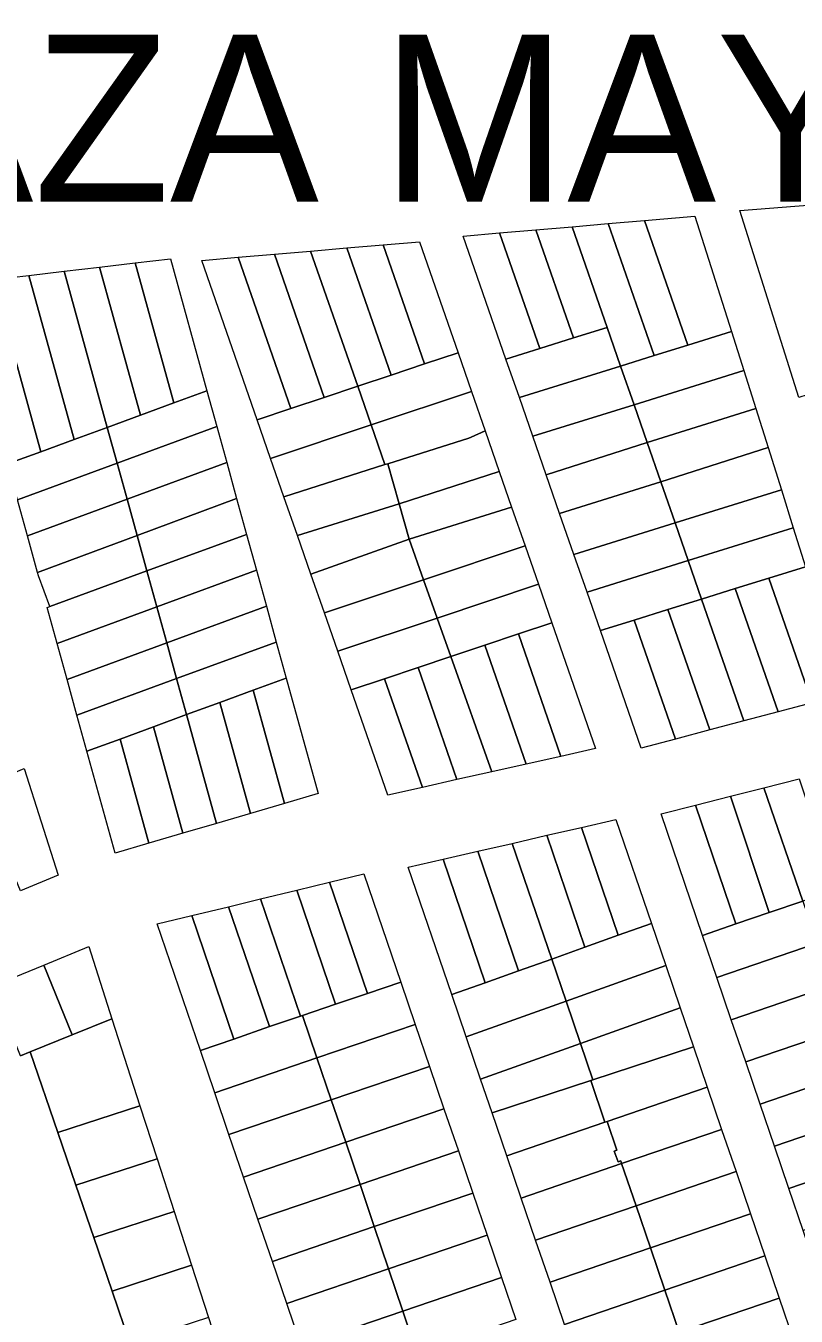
# Model space of a CAD drawing. Header units: metres. Extents: x 3873 to 16340, y -5213 to 3289.
# Drawn here: x 4469 to 4676.5, y 2689.9 to 3037.4 of the extents above; entities that cross this region are included whole.
import ezdxf

# ---------------------------------------------------------------- set-up
doc = ezdxf.new("R2010")
doc.units = ezdxf.units.M
for name, color, linetype, lineweight, plot in [('CONTEXTO-MANZANAS', 8, 'Continuous', 0, False), ('CONTEXTO-PARCELAS', 9, 'Continuous', 0, False), ('TEXTO', 7, 'Continuous', 0, False)]:
    doc.layers.add(name, color=color, linetype=linetype, lineweight=lineweight, plot=plot)

msp = doc.modelspace()

# ---------------------------------------------------------------- linework, layer by layer
at = {"layer": 'CONTEXTO-MANZANAS'}
for points in [[(4677.16, 2937.25), (4661.28, 2987.63), (4680.66, 2989.16)], [(4680.78, 2855.07), (4671.57, 2852.63), (4662.35, 2850.19), (4653.16, 2847.75), (4643.94, 2845.29), (4634.72, 2842.85), (4623.72, 2874.5), (4620.13, 2884.88), (4616.6, 2895), (4612.75, 2906.07), (4609.13, 2916.47), (4605.53, 2926.85), (4601.91, 2937.25), (4598.28, 2947.66), (4586.78, 2980.75), (4596.57, 2981.6), (4606.32, 2982.44), (4616.1, 2983.28), (4625.85, 2984.13), (4635.63, 2984.97), (4649.19, 2986.13)], [(4649.19, 2986.13), (4659.07, 2955.07), (4662.35, 2944.57), (4665.57, 2934.35), (4668.88, 2923.85), (4672.47, 2912.41), (4675.66, 2902.19), (4678.94, 2891.72)], [(4574.97, 2979.25), (4585.38, 2949.35), (4589, 2938.94), (4592.69, 2928.32), (4596.5, 2917.35), (4599.82, 2907.79), (4603.44, 2897.38), (4607.03, 2887), (4610.66, 2876.6), (4622.44, 2842.72), (4613.1, 2840.63), (4603.75, 2838.54), (4594.44, 2836.47), (4585.1, 2834.38), (4575.78, 2832.29), (4566.44, 2830.19), (4556.6, 2858.54), (4552.97, 2868.94), (4549.38, 2879.32), (4545.75, 2889.72), (4542.13, 2900.1), (4538.5, 2910.54), (4534.91, 2920.88), (4531.32, 2931.29), (4516.38, 2974.22), (4526.16, 2975.07), (4535.91, 2975.88), (4545.69, 2976.72), (4555.44, 2977.57), (4565.22, 2978.41), (4574.97, 2979.25)], [(4460.22, 2969.07), (4469.75, 2970.19), (4479.32, 2971.32), (4488.85, 2972.41), (4498.41, 2973.53), (4507.94, 2974.66)], [(4507.94, 2974.66), (4517.75, 2939.1), (4520.41, 2929.44), (4523.1, 2919.75), (4525.75, 2910.1), (4528.44, 2900.41), (4531.1, 2890.75), (4533.78, 2881.07), (4536.44, 2871.41), (4539.13, 2861.72), (4547.72, 2830.66), (4538.6, 2827.97), (4529.47, 2825.29), (4520.35, 2822.6), (4511.25, 2819.94), (4502.13, 2817.29), (4493, 2814.6), (4485.44, 2842.04), (4482.75, 2851.72), (4480.1, 2861.38), (4477.41, 2871.07), (4474.75, 2880.72), (4475.47, 2881), (4472.38, 2889.29), (4472.13, 2890.19), (4469.41, 2900.07), (4466.72, 2909.75)], [(4468.53, 2837.38), (4477.69, 2808.63), (4467.53, 2804.41)], [(4689.97, 2678.85), (4686.1, 2690.22), (4682.22, 2701.57), (4678.35, 2712.94), (4674.47, 2724.29), (4670.6, 2735.66), (4666.72, 2747), (4662.85, 2758.35), (4658.97, 2769.72), (4655.1, 2781.07), (4651.22, 2792.44), (4640.07, 2825.16), (4649.32, 2827.5), (4658.78, 2829.91), (4667.78, 2832.19), (4677.22, 2834.6)], [(4609.28, 2819.38), (4618.6, 2821.5), (4627.91, 2823.63), (4637.47, 2795.66), (4641.35, 2784.32), (4645.22, 2772.94), (4648.82, 2762.38), (4652.5, 2751.57), (4656.38, 2740.19), (4660.25, 2728.85), (4664.13, 2717.47), (4668, 2706.13), (4671.88, 2694.75), (4675.75, 2683.41)], [(4614.03, 2687.63), (4610.16, 2699), (4606.28, 2710.35), (4602.41, 2721.69), (4598.53, 2733.07), (4594.57, 2744.63), (4591.44, 2753.75), (4587.57, 2765.1), (4583.69, 2776.47), (4571.94, 2810.79), (4581.38, 2812.94), (4590.69, 2815.1), (4599.97, 2817.22), (4609.28, 2819.38)], [(4541.94, 2804.63), (4550.72, 2806.75), (4560, 2809), (4569.97, 2779.82), (4573.85, 2768.44), (4577.72, 2757.1), (4581.6, 2745.75), (4585.47, 2734.38), (4589.35, 2723.04), (4593.22, 2711.66), (4597.1, 2700.32), (4600.97, 2688.94)], [(4543.13, 2681.91), (4539.25, 2693.25), (4535.38, 2704.63), (4531.5, 2715.97), (4527.63, 2727.32), (4523.69, 2738.85), (4519.88, 2750.04), (4516, 2761.41), (4504.38, 2795.5), (4513.66, 2797.75), (4523.6, 2800.16), (4532.19, 2802.25), (4541.94, 2804.63)], [(4459.9, 2778.71), (4473.87, 2784.38), (4485.97, 2789.44), (4492.14, 2770), (4499.72, 2746.56), (4504.35, 2732.26), (4508.92, 2718.11), (4513.61, 2703.63), (4518.17, 2689.52), (4522.75, 2675.36), (4527.3, 2661.3), (4532.02, 2646.69), (4536.53, 2632.74), (4541.15, 2618.46), (4545.79, 2604.11), (4550.38, 2589.93), (4554.49, 2577.21)]]:
    msp.add_lwpolyline(points, dxfattribs=at)
at = {"layer": 'CONTEXTO-PARCELAS'}
for points in [[(4677.16, 2937.25), (4661.28, 2987.63), (4680.66, 2989.16), (4692.16, 2952.69), (4701.03, 2955.6), (4704.07, 2945.91), (4677.16, 2937.25)], [(4677.16, 2937.25), (4661.28, 2987.63), (4680.66, 2989.16), (4692.16, 2952.69), (4701.03, 2955.6), (4704.07, 2945.91), (4677.16, 2937.25)], [(4677.16, 2937.25), (4661.28, 2987.63), (4680.66, 2989.16), (4692.16, 2952.69), (4701.03, 2955.6), (4704.07, 2945.91), (4677.16, 2937.25)], [(4649.19, 2986.13), (4659.07, 2955.07), (4647.28, 2951.38), (4635.63, 2984.97), (4649.19, 2986.13)], [(4649.19, 2986.13), (4659.07, 2955.07), (4647.28, 2951.38), (4635.63, 2984.97), (4649.19, 2986.13)], [(4649.19, 2986.13), (4659.07, 2955.07), (4647.28, 2951.38), (4635.63, 2984.97), (4649.19, 2986.13)], [(4607.38, 2950.47), (4596.57, 2981.6), (4606.32, 2982.44), (4616.47, 2953.32), (4607.38, 2950.47)], [(4607.38, 2950.47), (4596.57, 2981.6), (4606.32, 2982.44), (4616.47, 2953.32), (4607.38, 2950.47)], [(4607.38, 2950.47), (4596.57, 2981.6), (4606.32, 2982.44), (4616.47, 2953.32), (4607.38, 2950.47)], [(4616.47, 2953.32), (4606.32, 2982.44), (4616.1, 2983.28), (4625.53, 2956.13), (4616.47, 2953.32)], [(4616.47, 2953.32), (4606.32, 2982.44), (4616.1, 2983.28), (4625.53, 2956.13), (4616.47, 2953.32)], [(4616.47, 2953.32), (4606.32, 2982.44), (4616.1, 2983.28), (4625.53, 2956.13), (4616.47, 2953.32)], [(4629.16, 2945.75), (4625.53, 2956.13), (4616.1, 2983.28), (4625.85, 2984.13), (4638.22, 2948.57), (4629.16, 2945.75)], [(4629.16, 2945.75), (4625.53, 2956.13), (4616.1, 2983.28), (4625.85, 2984.13), (4638.22, 2948.57), (4629.16, 2945.75)], [(4629.16, 2945.75), (4625.53, 2956.13), (4616.1, 2983.28), (4625.85, 2984.13), (4638.22, 2948.57), (4629.16, 2945.75)], [(4638.22, 2948.57), (4625.85, 2984.13), (4635.63, 2984.97), (4647.28, 2951.38), (4638.22, 2948.57)], [(4638.22, 2948.57), (4625.85, 2984.13), (4635.63, 2984.97), (4647.28, 2951.38), (4638.22, 2948.57)], [(4638.22, 2948.57), (4625.85, 2984.13), (4635.63, 2984.97), (4647.28, 2951.38), (4638.22, 2948.57)], [(4567.35, 2943.32), (4555.44, 2977.57), (4565.22, 2978.41), (4576.38, 2946.35), (4567.35, 2943.32)], [(4567.35, 2943.32), (4555.44, 2977.57), (4565.22, 2978.41), (4576.38, 2946.35), (4567.35, 2943.32)], [(4567.35, 2943.32), (4555.44, 2977.57), (4565.22, 2978.41), (4576.38, 2946.35), (4567.35, 2943.32)], [(4576.38, 2946.35), (4565.22, 2978.41), (4574.97, 2979.25), (4585.38, 2949.35), (4576.38, 2946.35)], [(4576.38, 2946.35), (4565.22, 2978.41), (4574.97, 2979.25), (4585.38, 2949.35), (4576.38, 2946.35)], [(4576.38, 2946.35), (4565.22, 2978.41), (4574.97, 2979.25), (4585.38, 2949.35), (4576.38, 2946.35)], [(4598.28, 2947.66), (4586.78, 2980.75), (4596.57, 2981.6), (4607.38, 2950.47), (4598.28, 2947.66)], [(4598.28, 2947.66), (4586.78, 2980.75), (4596.57, 2981.6), (4607.38, 2950.47), (4598.28, 2947.66)], [(4598.28, 2947.66), (4586.78, 2980.75), (4596.57, 2981.6), (4607.38, 2950.47), (4598.28, 2947.66)], [(4516.38, 2974.22), (4526.16, 2975.07), (4540.32, 2934.29), (4531.32, 2931.29), (4516.38, 2974.22)], [(4516.38, 2974.22), (4526.16, 2975.07), (4540.32, 2934.29), (4531.32, 2931.29), (4516.38, 2974.22)], [(4516.38, 2974.22), (4526.16, 2975.07), (4540.32, 2934.29), (4531.32, 2931.29), (4516.38, 2974.22)], [(4526.16, 2975.07), (4535.91, 2975.88), (4549.32, 2937.29), (4540.32, 2934.29), (4526.16, 2975.07)], [(4526.16, 2975.07), (4535.91, 2975.88), (4549.32, 2937.29), (4540.32, 2934.29), (4526.16, 2975.07)], [(4526.16, 2975.07), (4535.91, 2975.88), (4549.32, 2937.29), (4540.32, 2934.29), (4526.16, 2975.07)], [(4549.32, 2937.29), (4535.91, 2975.88), (4545.69, 2976.72), (4558.35, 2940.32), (4549.32, 2937.29)], [(4549.32, 2937.29), (4535.91, 2975.88), (4545.69, 2976.72), (4558.35, 2940.32), (4549.32, 2937.29)], [(4549.32, 2937.29), (4535.91, 2975.88), (4545.69, 2976.72), (4558.35, 2940.32), (4549.32, 2937.29)], [(4558.35, 2940.32), (4545.69, 2976.72), (4555.44, 2977.57), (4567.35, 2943.32), (4558.35, 2940.32)], [(4558.35, 2940.32), (4545.69, 2976.72), (4555.44, 2977.57), (4567.35, 2943.32), (4558.35, 2940.32)], [(4558.35, 2940.32), (4545.69, 2976.72), (4555.44, 2977.57), (4567.35, 2943.32), (4558.35, 2940.32)], [(4479.32, 2971.32), (4488.85, 2972.41), (4499.88, 2932.54), (4490.91, 2929.25), (4479.32, 2971.32)], [(4479.32, 2971.32), (4488.85, 2972.41), (4499.88, 2932.54), (4490.91, 2929.25), (4479.32, 2971.32)], [(4479.32, 2971.32), (4488.85, 2972.41), (4499.88, 2932.54), (4490.91, 2929.25), (4479.32, 2971.32)], [(4488.85, 2972.41), (4498.41, 2973.53), (4508.82, 2935.82), (4499.88, 2932.54), (4488.85, 2972.41)], [(4488.85, 2972.41), (4498.41, 2973.53), (4508.82, 2935.82), (4499.88, 2932.54), (4488.85, 2972.41)], [(4488.85, 2972.41), (4498.41, 2973.53), (4508.82, 2935.82), (4499.88, 2932.54), (4488.85, 2972.41)], [(4508.82, 2935.82), (4498.41, 2973.53), (4507.94, 2974.66), (4517.75, 2939.1), (4508.82, 2935.82)], [(4508.82, 2935.82), (4498.41, 2973.53), (4507.94, 2974.66), (4517.75, 2939.1), (4508.82, 2935.82)], [(4508.82, 2935.82), (4498.41, 2973.53), (4507.94, 2974.66), (4517.75, 2939.1), (4508.82, 2935.82)], [(4464.07, 2919.41), (4450.66, 2967.94), (4460.22, 2969.07), (4473, 2922.69), (4464.07, 2919.41)], [(4464.07, 2919.41), (4450.66, 2967.94), (4460.22, 2969.07), (4473, 2922.69), (4464.07, 2919.41)], [(4464.07, 2919.41), (4450.66, 2967.94), (4460.22, 2969.07), (4473, 2922.69), (4464.07, 2919.41)], [(4473, 2922.69), (4460.22, 2969.07), (4469.75, 2970.19), (4481.97, 2925.97), (4473, 2922.69)], [(4473, 2922.69), (4460.22, 2969.07), (4469.75, 2970.19), (4481.97, 2925.97), (4473, 2922.69)], [(4473, 2922.69), (4460.22, 2969.07), (4469.75, 2970.19), (4481.97, 2925.97), (4473, 2922.69)], [(4481.97, 2925.97), (4469.75, 2970.19), (4479.32, 2971.32), (4490.91, 2929.25), (4481.97, 2925.97)], [(4481.97, 2925.97), (4469.75, 2970.19), (4479.32, 2971.32), (4490.91, 2929.25), (4481.97, 2925.97)], [(4481.97, 2925.97), (4469.75, 2970.19), (4479.32, 2971.32), (4490.91, 2929.25), (4481.97, 2925.97)], [(4601.91, 2937.25), (4598.28, 2947.66), (4607.38, 2950.47), (4616.47, 2953.32), (4625.53, 2956.13), (4629.16, 2945.75), (4601.91, 2937.25)], [(4601.91, 2937.25), (4598.28, 2947.66), (4607.38, 2950.47), (4616.47, 2953.32), (4625.53, 2956.13), (4629.16, 2945.75), (4601.91, 2937.25)], [(4601.91, 2937.25), (4598.28, 2947.66), (4607.38, 2950.47), (4616.47, 2953.32), (4625.53, 2956.13), (4629.16, 2945.75), (4601.91, 2937.25)], [(4632.78, 2935.35), (4629.16, 2945.75), (4638.22, 2948.57), (4647.28, 2951.38), (4659.07, 2955.07), (4662.35, 2944.57), (4632.78, 2935.35)], [(4632.78, 2935.35), (4629.16, 2945.75), (4638.22, 2948.57), (4647.28, 2951.38), (4659.07, 2955.07), (4662.35, 2944.57), (4632.78, 2935.35)], [(4632.78, 2935.35), (4629.16, 2945.75), (4638.22, 2948.57), (4647.28, 2951.38), (4659.07, 2955.07), (4662.35, 2944.57), (4632.78, 2935.35)], [(4558.35, 2940.32), (4567.35, 2943.32), (4576.38, 2946.35), (4585.38, 2949.35), (4589, 2938.94), (4561.97, 2929.91), (4558.35, 2940.32)], [(4558.35, 2940.32), (4567.35, 2943.32), (4576.38, 2946.35), (4585.38, 2949.35), (4589, 2938.94), (4561.97, 2929.91), (4558.35, 2940.32)], [(4558.35, 2940.32), (4567.35, 2943.32), (4576.38, 2946.35), (4585.38, 2949.35), (4589, 2938.94), (4561.97, 2929.91), (4558.35, 2940.32)], [(4605.53, 2926.85), (4601.91, 2937.25), (4629.16, 2945.75), (4632.78, 2935.35), (4605.53, 2926.85)], [(4605.53, 2926.85), (4601.91, 2937.25), (4629.16, 2945.75), (4632.78, 2935.35), (4605.53, 2926.85)], [(4605.53, 2926.85), (4601.91, 2937.25), (4629.16, 2945.75), (4632.78, 2935.35), (4605.53, 2926.85)], [(4636.32, 2925.16), (4632.78, 2935.35), (4662.35, 2944.57), (4665.57, 2934.35), (4636.32, 2925.16)], [(4636.32, 2925.16), (4632.78, 2935.35), (4662.35, 2944.57), (4665.57, 2934.35), (4636.32, 2925.16)], [(4636.32, 2925.16), (4632.78, 2935.35), (4662.35, 2944.57), (4665.57, 2934.35), (4636.32, 2925.16)], [(4540.32, 2934.29), (4549.32, 2937.29), (4558.35, 2940.32), (4561.97, 2929.91), (4534.91, 2920.88), (4531.32, 2931.29), (4540.32, 2934.29)], [(4540.32, 2934.29), (4549.32, 2937.29), (4558.35, 2940.32), (4561.97, 2929.91), (4534.91, 2920.88), (4531.32, 2931.29), (4540.32, 2934.29)], [(4540.32, 2934.29), (4549.32, 2937.29), (4558.35, 2940.32), (4561.97, 2929.91), (4534.91, 2920.88), (4531.32, 2931.29), (4540.32, 2934.29)], [(4493.57, 2919.6), (4490.91, 2929.25), (4499.88, 2932.54), (4508.82, 2935.82), (4517.75, 2939.1), (4520.41, 2929.44), (4493.57, 2919.6)], [(4493.57, 2919.6), (4490.91, 2929.25), (4499.88, 2932.54), (4508.82, 2935.82), (4517.75, 2939.1), (4520.41, 2929.44), (4493.57, 2919.6)], [(4493.57, 2919.6), (4490.91, 2929.25), (4499.88, 2932.54), (4508.82, 2935.82), (4517.75, 2939.1), (4520.41, 2929.44), (4493.57, 2919.6)], [(4589, 2938.94), (4592.69, 2928.32), (4588.88, 2926.63), (4588.28, 2926.38), (4566.47, 2919.47), (4565.69, 2919.22), (4561.97, 2929.91), (4589, 2938.94)], [(4589, 2938.94), (4592.69, 2928.32), (4588.88, 2926.63), (4588.28, 2926.38), (4566.47, 2919.47), (4565.69, 2919.22), (4561.97, 2929.91), (4589, 2938.94)], [(4589, 2938.94), (4592.69, 2928.32), (4588.88, 2926.63), (4588.28, 2926.38), (4566.47, 2919.47), (4565.69, 2919.22), (4561.97, 2929.91), (4589, 2938.94)], [(4609.13, 2916.47), (4605.53, 2926.85), (4632.78, 2935.35), (4636.32, 2925.16), (4609.13, 2916.47)], [(4609.13, 2916.47), (4605.53, 2926.85), (4632.78, 2935.35), (4636.32, 2925.16), (4609.13, 2916.47)], [(4609.13, 2916.47), (4605.53, 2926.85), (4632.78, 2935.35), (4636.32, 2925.16), (4609.13, 2916.47)], [(4636.32, 2925.16), (4665.57, 2934.35), (4668.88, 2923.85), (4640, 2914.54), (4636.32, 2925.16)], [(4636.32, 2925.16), (4665.57, 2934.35), (4668.88, 2923.85), (4640, 2914.54), (4636.32, 2925.16)], [(4636.32, 2925.16), (4665.57, 2934.35), (4668.88, 2923.85), (4640, 2914.54), (4636.32, 2925.16)], [(4538.5, 2910.54), (4534.91, 2920.88), (4561.97, 2929.91), (4565.69, 2919.22), (4538.5, 2910.54)], [(4538.5, 2910.54), (4534.91, 2920.88), (4561.97, 2929.91), (4565.69, 2919.22), (4538.5, 2910.54)], [(4538.5, 2910.54), (4534.91, 2920.88), (4561.97, 2929.91), (4565.69, 2919.22), (4538.5, 2910.54)], [(4466.72, 2909.75), (4464.07, 2919.41), (4473, 2922.69), (4481.97, 2925.97), (4490.91, 2929.25), (4493.57, 2919.6), (4466.72, 2909.75)], [(4466.72, 2909.75), (4464.07, 2919.41), (4473, 2922.69), (4481.97, 2925.97), (4490.91, 2929.25), (4493.57, 2919.6), (4466.72, 2909.75)], [(4466.72, 2909.75), (4464.07, 2919.41), (4473, 2922.69), (4481.97, 2925.97), (4490.91, 2929.25), (4493.57, 2919.6), (4466.72, 2909.75)], [(4496.25, 2909.91), (4493.57, 2919.6), (4520.41, 2929.44), (4523.1, 2919.75), (4496.25, 2909.91)], [(4496.25, 2909.91), (4493.57, 2919.6), (4520.41, 2929.44), (4523.1, 2919.75), (4496.25, 2909.91)], [(4496.25, 2909.91), (4493.57, 2919.6), (4520.41, 2929.44), (4523.1, 2919.75), (4496.25, 2909.91)], [(4569.5, 2908.66), (4566.47, 2919.47), (4588.28, 2926.38), (4588.88, 2926.63), (4592.69, 2928.32), (4596.5, 2917.35), (4569.5, 2908.66)], [(4569.5, 2908.66), (4566.47, 2919.47), (4588.28, 2926.38), (4588.88, 2926.63), (4592.69, 2928.32), (4596.5, 2917.35), (4569.5, 2908.66)], [(4569.5, 2908.66), (4566.47, 2919.47), (4588.28, 2926.38), (4588.88, 2926.63), (4592.69, 2928.32), (4596.5, 2917.35), (4569.5, 2908.66)], [(4609.13, 2916.47), (4636.32, 2925.16), (4640, 2914.54), (4612.75, 2906.07), (4609.13, 2916.47)], [(4609.13, 2916.47), (4636.32, 2925.16), (4640, 2914.54), (4612.75, 2906.07), (4609.13, 2916.47)], [(4609.13, 2916.47), (4636.32, 2925.16), (4640, 2914.54), (4612.75, 2906.07), (4609.13, 2916.47)], [(4643.85, 2903.5), (4640, 2914.54), (4668.88, 2923.85), (4672.47, 2912.41), (4643.85, 2903.5)], [(4643.85, 2903.5), (4640, 2914.54), (4668.88, 2923.85), (4672.47, 2912.41), (4643.85, 2903.5)], [(4643.85, 2903.5), (4640, 2914.54), (4668.88, 2923.85), (4672.47, 2912.41), (4643.85, 2903.5)], [(4469.41, 2900.07), (4466.72, 2909.75), (4493.57, 2919.6), (4496.25, 2909.91), (4469.41, 2900.07)], [(4469.41, 2900.07), (4466.72, 2909.75), (4493.57, 2919.6), (4496.25, 2909.91), (4469.41, 2900.07)], [(4469.41, 2900.07), (4466.72, 2909.75), (4493.57, 2919.6), (4496.25, 2909.91), (4469.41, 2900.07)], [(4498.94, 2900.13), (4496.25, 2909.91), (4523.1, 2919.75), (4525.75, 2910.1), (4498.94, 2900.13)], [(4498.94, 2900.13), (4496.25, 2909.91), (4523.1, 2919.75), (4525.75, 2910.1), (4498.94, 2900.13)], [(4498.94, 2900.13), (4496.25, 2909.91), (4523.1, 2919.75), (4525.75, 2910.1), (4498.94, 2900.13)], [(4542.13, 2900.1), (4538.5, 2910.54), (4565.69, 2919.22), (4566.47, 2919.47), (4569.5, 2908.66), (4542.13, 2900.1)], [(4542.13, 2900.1), (4538.5, 2910.54), (4565.69, 2919.22), (4566.47, 2919.47), (4569.5, 2908.66), (4542.13, 2900.1)], [(4542.13, 2900.1), (4538.5, 2910.54), (4565.69, 2919.22), (4566.47, 2919.47), (4569.5, 2908.66), (4542.13, 2900.1)], [(4569.5, 2908.66), (4596.5, 2917.35), (4599.82, 2907.79), (4572.19, 2899.16), (4569.5, 2908.66)], [(4569.5, 2908.66), (4596.5, 2917.35), (4599.82, 2907.79), (4572.19, 2899.16), (4569.5, 2908.66)], [(4569.5, 2908.66), (4596.5, 2917.35), (4599.82, 2907.79), (4572.19, 2899.16), (4569.5, 2908.66)], [(4616.6, 2895), (4612.75, 2906.07), (4640, 2914.54), (4643.85, 2903.5), (4616.6, 2895)], [(4616.6, 2895), (4612.75, 2906.07), (4640, 2914.54), (4643.85, 2903.5), (4616.6, 2895)], [(4616.6, 2895), (4612.75, 2906.07), (4640, 2914.54), (4643.85, 2903.5), (4616.6, 2895)], [(4647.38, 2893.38), (4643.85, 2903.5), (4672.47, 2912.41), (4675.66, 2902.19), (4647.38, 2893.38)], [(4647.38, 2893.38), (4643.85, 2903.5), (4672.47, 2912.41), (4675.66, 2902.19), (4647.38, 2893.38)], [(4647.38, 2893.38), (4643.85, 2903.5), (4672.47, 2912.41), (4675.66, 2902.19), (4647.38, 2893.38)], [(4469.41, 2900.07), (4496.25, 2909.91), (4498.94, 2900.13), (4472.13, 2890.19), (4469.41, 2900.07)], [(4469.41, 2900.07), (4496.25, 2909.91), (4498.94, 2900.13), (4472.13, 2890.19), (4469.41, 2900.07)], [(4469.41, 2900.07), (4496.25, 2909.91), (4498.94, 2900.13), (4472.13, 2890.19), (4469.41, 2900.07)], [(4498.94, 2900.13), (4525.75, 2910.1), (4528.44, 2900.41), (4501.57, 2890.57), (4498.94, 2900.13)], [(4498.94, 2900.13), (4525.75, 2910.1), (4528.44, 2900.41), (4501.57, 2890.57), (4498.94, 2900.13)], [(4498.94, 2900.13), (4525.75, 2910.1), (4528.44, 2900.41), (4501.57, 2890.57), (4498.94, 2900.13)], [(4545.75, 2889.72), (4542.13, 2900.1), (4569.5, 2908.66), (4572.19, 2899.16), (4545.75, 2889.72)], [(4545.75, 2889.72), (4542.13, 2900.1), (4569.5, 2908.66), (4572.19, 2899.16), (4545.75, 2889.72)], [(4545.75, 2889.72), (4542.13, 2900.1), (4569.5, 2908.66), (4572.19, 2899.16), (4545.75, 2889.72)], [(4576.07, 2888.22), (4572.19, 2899.16), (4599.82, 2907.79), (4603.44, 2897.38), (4576.07, 2888.22)], [(4576.07, 2888.22), (4572.19, 2899.16), (4599.82, 2907.79), (4603.44, 2897.38), (4576.07, 2888.22)], [(4576.07, 2888.22), (4572.19, 2899.16), (4599.82, 2907.79), (4603.44, 2897.38), (4576.07, 2888.22)], [(4616.6, 2895), (4643.85, 2903.5), (4647.38, 2893.38), (4620.13, 2884.88), (4616.6, 2895)], [(4616.6, 2895), (4643.85, 2903.5), (4647.38, 2893.38), (4620.13, 2884.88), (4616.6, 2895)], [(4616.6, 2895), (4643.85, 2903.5), (4647.38, 2893.38), (4620.13, 2884.88), (4616.6, 2895)], [(4647.38, 2893.38), (4675.66, 2902.19), (4678.94, 2891.72), (4669.1, 2888.66), (4660.03, 2885.82), (4650.97, 2883), (4647.38, 2893.38)], [(4647.38, 2893.38), (4675.66, 2902.19), (4678.94, 2891.72), (4669.1, 2888.66), (4660.03, 2885.82), (4650.97, 2883), (4647.38, 2893.38)], [(4647.38, 2893.38), (4675.66, 2902.19), (4678.94, 2891.72), (4669.1, 2888.66), (4660.03, 2885.82), (4650.97, 2883), (4647.38, 2893.38)], [(4475.47, 2881), (4472.38, 2889.29), (4472.13, 2890.19), (4498.94, 2900.13), (4501.57, 2890.57), (4475.47, 2881)], [(4475.47, 2881), (4472.38, 2889.29), (4472.13, 2890.19), (4498.94, 2900.13), (4501.57, 2890.57), (4475.47, 2881)], [(4475.47, 2881), (4472.38, 2889.29), (4472.13, 2890.19), (4498.94, 2900.13), (4501.57, 2890.57), (4475.47, 2881)], [(4504.25, 2880.91), (4501.57, 2890.57), (4528.44, 2900.41), (4531.1, 2890.75), (4504.25, 2880.91)], [(4504.25, 2880.91), (4501.57, 2890.57), (4528.44, 2900.41), (4531.1, 2890.75), (4504.25, 2880.91)], [(4504.25, 2880.91), (4501.57, 2890.57), (4528.44, 2900.41), (4531.1, 2890.75), (4504.25, 2880.91)], [(4549.38, 2879.32), (4545.75, 2889.72), (4572.19, 2899.16), (4576.07, 2888.22), (4549.38, 2879.32)], [(4549.38, 2879.32), (4545.75, 2889.72), (4572.19, 2899.16), (4576.07, 2888.22), (4549.38, 2879.32)], [(4549.38, 2879.32), (4545.75, 2889.72), (4572.19, 2899.16), (4576.07, 2888.22), (4549.38, 2879.32)], [(4576.07, 2888.22), (4603.44, 2897.38), (4607.03, 2887), (4579.72, 2877.88), (4576.07, 2888.22)], [(4576.07, 2888.22), (4603.44, 2897.38), (4607.03, 2887), (4579.72, 2877.88), (4576.07, 2888.22)], [(4576.07, 2888.22), (4603.44, 2897.38), (4607.03, 2887), (4579.72, 2877.88), (4576.07, 2888.22)], [(4647.38, 2893.38), (4650.97, 2883), (4641.88, 2880.16), (4632.82, 2877.35), (4623.72, 2874.5), (4620.13, 2884.88), (4647.38, 2893.38)], [(4647.38, 2893.38), (4650.97, 2883), (4641.88, 2880.16), (4632.82, 2877.35), (4623.72, 2874.5), (4620.13, 2884.88), (4647.38, 2893.38)], [(4647.38, 2893.38), (4650.97, 2883), (4641.88, 2880.16), (4632.82, 2877.35), (4623.72, 2874.5), (4620.13, 2884.88), (4647.38, 2893.38)], [(4669.1, 2888.66), (4678.94, 2891.72), (4689.72, 2857.44), (4680.78, 2855.07), (4669.1, 2888.66)], [(4669.1, 2888.66), (4678.94, 2891.72), (4689.72, 2857.44), (4680.78, 2855.07), (4669.1, 2888.66)], [(4669.1, 2888.66), (4678.94, 2891.72), (4689.72, 2857.44), (4680.78, 2855.07), (4669.1, 2888.66)], [(4477.41, 2871.07), (4474.75, 2880.72), (4475.47, 2881), (4501.57, 2890.57), (4504.25, 2880.91), (4477.41, 2871.07)], [(4477.41, 2871.07), (4474.75, 2880.72), (4475.47, 2881), (4501.57, 2890.57), (4504.25, 2880.91), (4477.41, 2871.07)], [(4477.41, 2871.07), (4474.75, 2880.72), (4475.47, 2881), (4501.57, 2890.57), (4504.25, 2880.91), (4477.41, 2871.07)], [(4506.94, 2871.22), (4504.25, 2880.91), (4531.1, 2890.75), (4533.78, 2881.07), (4506.94, 2871.22)], [(4506.94, 2871.22), (4504.25, 2880.91), (4531.1, 2890.75), (4533.78, 2881.07), (4506.94, 2871.22)], [(4506.94, 2871.22), (4504.25, 2880.91), (4531.1, 2890.75), (4533.78, 2881.07), (4506.94, 2871.22)], [(4549.38, 2879.32), (4576.07, 2888.22), (4579.72, 2877.88), (4552.97, 2868.94), (4549.38, 2879.32)], [(4549.38, 2879.32), (4576.07, 2888.22), (4579.72, 2877.88), (4552.97, 2868.94), (4549.38, 2879.32)], [(4549.38, 2879.32), (4576.07, 2888.22), (4579.72, 2877.88), (4552.97, 2868.94), (4549.38, 2879.32)], [(4671.57, 2852.63), (4660.03, 2885.82), (4669.1, 2888.66), (4680.78, 2855.07), (4671.57, 2852.63)], [(4671.57, 2852.63), (4660.03, 2885.82), (4669.1, 2888.66), (4680.78, 2855.07), (4671.57, 2852.63)], [(4671.57, 2852.63), (4660.03, 2885.82), (4669.1, 2888.66), (4680.78, 2855.07), (4671.57, 2852.63)], [(4583.41, 2867.5), (4579.72, 2877.88), (4607.03, 2887), (4610.66, 2876.6), (4601.66, 2873.6), (4592.63, 2870.57), (4583.41, 2867.5)], [(4583.41, 2867.5), (4579.72, 2877.88), (4607.03, 2887), (4610.66, 2876.6), (4601.66, 2873.6), (4592.63, 2870.57), (4583.41, 2867.5)], [(4583.41, 2867.5), (4579.72, 2877.88), (4607.03, 2887), (4610.66, 2876.6), (4601.66, 2873.6), (4592.63, 2870.57), (4583.41, 2867.5)], [(4662.35, 2850.19), (4650.97, 2883), (4660.03, 2885.82), (4671.57, 2852.63), (4662.35, 2850.19)], [(4662.35, 2850.19), (4650.97, 2883), (4660.03, 2885.82), (4671.57, 2852.63), (4662.35, 2850.19)], [(4662.35, 2850.19), (4650.97, 2883), (4660.03, 2885.82), (4671.57, 2852.63), (4662.35, 2850.19)], [(4509.6, 2861.57), (4506.94, 2871.22), (4533.78, 2881.07), (4536.44, 2871.41), (4509.6, 2861.57)], [(4509.6, 2861.57), (4506.94, 2871.22), (4533.78, 2881.07), (4536.44, 2871.41), (4509.6, 2861.57)], [(4509.6, 2861.57), (4506.94, 2871.22), (4533.78, 2881.07), (4536.44, 2871.41), (4509.6, 2861.57)], [(4653.16, 2847.75), (4641.88, 2880.16), (4650.97, 2883), (4662.35, 2850.19), (4653.16, 2847.75)], [(4653.16, 2847.75), (4641.88, 2880.16), (4650.97, 2883), (4662.35, 2850.19), (4653.16, 2847.75)], [(4653.16, 2847.75), (4641.88, 2880.16), (4650.97, 2883), (4662.35, 2850.19), (4653.16, 2847.75)], [(4477.41, 2871.07), (4504.25, 2880.91), (4506.94, 2871.22), (4480.1, 2861.38), (4477.41, 2871.07)], [(4477.41, 2871.07), (4504.25, 2880.91), (4506.94, 2871.22), (4480.1, 2861.38), (4477.41, 2871.07)], [(4477.41, 2871.07), (4504.25, 2880.91), (4506.94, 2871.22), (4480.1, 2861.38), (4477.41, 2871.07)], [(4556.6, 2858.54), (4552.97, 2868.94), (4579.72, 2877.88), (4583.41, 2867.5), (4574.63, 2864.57), (4565.6, 2861.54), (4556.6, 2858.54)], [(4556.6, 2858.54), (4552.97, 2868.94), (4579.72, 2877.88), (4583.41, 2867.5), (4574.63, 2864.57), (4565.6, 2861.54), (4556.6, 2858.54)], [(4556.6, 2858.54), (4552.97, 2868.94), (4579.72, 2877.88), (4583.41, 2867.5), (4574.63, 2864.57), (4565.6, 2861.54), (4556.6, 2858.54)], [(4643.94, 2845.29), (4632.82, 2877.35), (4641.88, 2880.16), (4653.16, 2847.75), (4643.94, 2845.29)], [(4643.94, 2845.29), (4632.82, 2877.35), (4641.88, 2880.16), (4653.16, 2847.75), (4643.94, 2845.29)], [(4643.94, 2845.29), (4632.82, 2877.35), (4641.88, 2880.16), (4653.16, 2847.75), (4643.94, 2845.29)], [(4613.1, 2840.63), (4601.66, 2873.6), (4610.66, 2876.6), (4622.44, 2842.72), (4613.1, 2840.63)], [(4613.1, 2840.63), (4601.66, 2873.6), (4610.66, 2876.6), (4622.44, 2842.72), (4613.1, 2840.63)], [(4613.1, 2840.63), (4601.66, 2873.6), (4610.66, 2876.6), (4622.44, 2842.72), (4613.1, 2840.63)], [(4634.72, 2842.85), (4623.72, 2874.5), (4632.82, 2877.35), (4643.94, 2845.29), (4634.72, 2842.85)], [(4634.72, 2842.85), (4623.72, 2874.5), (4632.82, 2877.35), (4643.94, 2845.29), (4634.72, 2842.85)], [(4634.72, 2842.85), (4623.72, 2874.5), (4632.82, 2877.35), (4643.94, 2845.29), (4634.72, 2842.85)], [(4506.94, 2871.22), (4509.6, 2861.57), (4482.75, 2851.72), (4480.1, 2861.38), (4506.94, 2871.22)], [(4506.94, 2871.22), (4509.6, 2861.57), (4482.75, 2851.72), (4480.1, 2861.38), (4506.94, 2871.22)], [(4506.94, 2871.22), (4509.6, 2861.57), (4482.75, 2851.72), (4480.1, 2861.38), (4506.94, 2871.22)], [(4512.28, 2851.88), (4509.6, 2861.57), (4536.44, 2871.41), (4539.13, 2861.72), (4530.19, 2858.44), (4521.22, 2855.16), (4512.28, 2851.88)], [(4512.28, 2851.88), (4509.6, 2861.57), (4536.44, 2871.41), (4539.13, 2861.72), (4530.19, 2858.44), (4521.22, 2855.16), (4512.28, 2851.88)], [(4512.28, 2851.88), (4509.6, 2861.57), (4536.44, 2871.41), (4539.13, 2861.72), (4530.19, 2858.44), (4521.22, 2855.16), (4512.28, 2851.88)], [(4594.44, 2836.47), (4583.41, 2867.5), (4592.63, 2870.57), (4603.75, 2838.54), (4594.44, 2836.47)], [(4594.44, 2836.47), (4583.41, 2867.5), (4592.63, 2870.57), (4603.75, 2838.54), (4594.44, 2836.47)], [(4594.44, 2836.47), (4583.41, 2867.5), (4592.63, 2870.57), (4603.75, 2838.54), (4594.44, 2836.47)], [(4603.75, 2838.54), (4592.63, 2870.57), (4601.66, 2873.6), (4613.1, 2840.63), (4603.75, 2838.54)], [(4603.75, 2838.54), (4592.63, 2870.57), (4601.66, 2873.6), (4613.1, 2840.63), (4603.75, 2838.54)], [(4603.75, 2838.54), (4592.63, 2870.57), (4601.66, 2873.6), (4613.1, 2840.63), (4603.75, 2838.54)], [(4585.1, 2834.38), (4574.63, 2864.57), (4583.41, 2867.5), (4594.44, 2836.47), (4585.1, 2834.38)], [(4585.1, 2834.38), (4574.63, 2864.57), (4583.41, 2867.5), (4594.44, 2836.47), (4585.1, 2834.38)], [(4585.1, 2834.38), (4574.63, 2864.57), (4583.41, 2867.5), (4594.44, 2836.47), (4585.1, 2834.38)], [(4575.78, 2832.29), (4565.6, 2861.54), (4574.63, 2864.57), (4585.1, 2834.38), (4575.78, 2832.29)], [(4575.78, 2832.29), (4565.6, 2861.54), (4574.63, 2864.57), (4585.1, 2834.38), (4575.78, 2832.29)], [(4575.78, 2832.29), (4565.6, 2861.54), (4574.63, 2864.57), (4585.1, 2834.38), (4575.78, 2832.29)], [(4482.75, 2851.72), (4509.6, 2861.57), (4512.28, 2851.88), (4503.32, 2848.6), (4494.38, 2845.32), (4485.44, 2842.04), (4482.75, 2851.72)], [(4482.75, 2851.72), (4509.6, 2861.57), (4512.28, 2851.88), (4503.32, 2848.6), (4494.38, 2845.32), (4485.44, 2842.04), (4482.75, 2851.72)], [(4482.75, 2851.72), (4509.6, 2861.57), (4512.28, 2851.88), (4503.32, 2848.6), (4494.38, 2845.32), (4485.44, 2842.04), (4482.75, 2851.72)], [(4538.6, 2827.97), (4530.19, 2858.44), (4539.13, 2861.72), (4547.72, 2830.66), (4538.6, 2827.97)], [(4538.6, 2827.97), (4530.19, 2858.44), (4539.13, 2861.72), (4547.72, 2830.66), (4538.6, 2827.97)], [(4538.6, 2827.97), (4530.19, 2858.44), (4539.13, 2861.72), (4547.72, 2830.66), (4538.6, 2827.97)], [(4566.44, 2830.19), (4556.6, 2858.54), (4565.6, 2861.54), (4575.78, 2832.29), (4566.44, 2830.19)], [(4566.44, 2830.19), (4556.6, 2858.54), (4565.6, 2861.54), (4575.78, 2832.29), (4566.44, 2830.19)], [(4566.44, 2830.19), (4556.6, 2858.54), (4565.6, 2861.54), (4575.78, 2832.29), (4566.44, 2830.19)], [(4529.47, 2825.29), (4521.22, 2855.16), (4530.19, 2858.44), (4538.6, 2827.97), (4529.47, 2825.29)], [(4529.47, 2825.29), (4521.22, 2855.16), (4530.19, 2858.44), (4538.6, 2827.97), (4529.47, 2825.29)], [(4529.47, 2825.29), (4521.22, 2855.16), (4530.19, 2858.44), (4538.6, 2827.97), (4529.47, 2825.29)], [(4512.28, 2851.88), (4521.22, 2855.16), (4529.47, 2825.29), (4520.35, 2822.6), (4512.28, 2851.88)], [(4512.28, 2851.88), (4521.22, 2855.16), (4529.47, 2825.29), (4520.35, 2822.6), (4512.28, 2851.88)], [(4512.28, 2851.88), (4521.22, 2855.16), (4529.47, 2825.29), (4520.35, 2822.6), (4512.28, 2851.88)], [(4503.32, 2848.6), (4512.28, 2851.88), (4520.35, 2822.6), (4511.25, 2819.94), (4503.32, 2848.6)], [(4503.32, 2848.6), (4512.28, 2851.88), (4520.35, 2822.6), (4511.25, 2819.94), (4503.32, 2848.6)], [(4503.32, 2848.6), (4512.28, 2851.88), (4520.35, 2822.6), (4511.25, 2819.94), (4503.32, 2848.6)], [(4494.38, 2845.32), (4503.32, 2848.6), (4511.25, 2819.94), (4502.13, 2817.29), (4494.38, 2845.32)], [(4494.38, 2845.32), (4503.32, 2848.6), (4511.25, 2819.94), (4502.13, 2817.29), (4494.38, 2845.32)], [(4494.38, 2845.32), (4503.32, 2848.6), (4511.25, 2819.94), (4502.13, 2817.29), (4494.38, 2845.32)], [(4485.44, 2842.04), (4494.38, 2845.32), (4502.13, 2817.29), (4493, 2814.6), (4485.44, 2842.04)], [(4485.44, 2842.04), (4494.38, 2845.32), (4502.13, 2817.29), (4493, 2814.6), (4485.44, 2842.04)], [(4485.44, 2842.04), (4494.38, 2845.32), (4502.13, 2817.29), (4493, 2814.6), (4485.44, 2842.04)], [(4467.53, 2804.41), (4456.03, 2832.19), (4468.53, 2837.38), (4477.69, 2808.63), (4467.53, 2804.41)], [(4467.53, 2804.41), (4456.03, 2832.19), (4468.53, 2837.38), (4477.69, 2808.63), (4467.53, 2804.41)], [(4467.53, 2804.41), (4456.03, 2832.19), (4468.53, 2837.38), (4477.69, 2808.63), (4467.53, 2804.41)], [(4678.22, 2801.63), (4667.78, 2832.19), (4677.22, 2834.6), (4687.19, 2804.69), (4678.22, 2801.63)], [(4678.22, 2801.63), (4667.78, 2832.19), (4677.22, 2834.6), (4687.19, 2804.69), (4678.22, 2801.63)], [(4678.22, 2801.63), (4667.78, 2832.19), (4677.22, 2834.6), (4687.19, 2804.69), (4678.22, 2801.63)], [(4649.32, 2827.5), (4658.78, 2829.91), (4669.22, 2798.57), (4660.22, 2795.5), (4649.32, 2827.5)], [(4649.32, 2827.5), (4658.78, 2829.91), (4669.22, 2798.57), (4660.22, 2795.5), (4649.32, 2827.5)], [(4649.32, 2827.5), (4658.78, 2829.91), (4669.22, 2798.57), (4660.22, 2795.5), (4649.32, 2827.5)], [(4669.22, 2798.57), (4658.78, 2829.91), (4667.78, 2832.19), (4678.22, 2801.63), (4669.22, 2798.57)], [(4669.22, 2798.57), (4658.78, 2829.91), (4667.78, 2832.19), (4678.22, 2801.63), (4669.22, 2798.57)], [(4669.22, 2798.57), (4658.78, 2829.91), (4667.78, 2832.19), (4678.22, 2801.63), (4669.22, 2798.57)], [(4651.22, 2792.44), (4640.07, 2825.16), (4649.32, 2827.5), (4660.22, 2795.5), (4651.22, 2792.44)], [(4651.22, 2792.44), (4640.07, 2825.16), (4649.32, 2827.5), (4660.22, 2795.5), (4651.22, 2792.44)], [(4651.22, 2792.44), (4640.07, 2825.16), (4649.32, 2827.5), (4660.22, 2795.5), (4651.22, 2792.44)], [(4628.5, 2792.47), (4618.6, 2821.5), (4627.91, 2823.63), (4637.47, 2795.66), (4628.5, 2792.47)], [(4628.5, 2792.47), (4618.6, 2821.5), (4627.91, 2823.63), (4637.47, 2795.66), (4628.5, 2792.47)], [(4609.28, 2819.38), (4619.57, 2789.29), (4610.6, 2786.07), (4599.97, 2817.22), (4609.28, 2819.38)], [(4609.28, 2819.38), (4619.57, 2789.29), (4610.6, 2786.07), (4599.97, 2817.22), (4609.28, 2819.38)], [(4619.57, 2789.29), (4609.28, 2819.38), (4618.6, 2821.5), (4628.5, 2792.47), (4619.57, 2789.29)], [(4619.57, 2789.29), (4609.28, 2819.38), (4618.6, 2821.5), (4628.5, 2792.47), (4619.57, 2789.29)], [(4592.72, 2779.69), (4581.38, 2812.94), (4590.69, 2815.1), (4601.66, 2782.88), (4592.72, 2779.69)], [(4592.72, 2779.69), (4581.38, 2812.94), (4590.69, 2815.1), (4601.66, 2782.88), (4592.72, 2779.69)], [(4601.66, 2782.88), (4590.69, 2815.1), (4599.97, 2817.22), (4610.6, 2786.07), (4601.66, 2782.88)], [(4601.66, 2782.88), (4590.69, 2815.1), (4599.97, 2817.22), (4610.6, 2786.07), (4601.66, 2782.88)], [(4583.69, 2776.47), (4571.94, 2810.79), (4581.38, 2812.94), (4592.72, 2779.69), (4583.69, 2776.47)], [(4583.69, 2776.47), (4571.94, 2810.79), (4581.38, 2812.94), (4592.72, 2779.69), (4583.69, 2776.47)], [(4560.97, 2776.79), (4550.72, 2806.75), (4560, 2809), (4569.97, 2779.82), (4560.97, 2776.79)], [(4560.97, 2776.79), (4550.72, 2806.75), (4560, 2809), (4569.97, 2779.82), (4560.97, 2776.79)], [(4560.97, 2776.79), (4550.72, 2806.75), (4560, 2809), (4569.97, 2779.82), (4560.97, 2776.79)], [(4532.19, 2802.25), (4541.94, 2804.63), (4552.41, 2773.88), (4543.47, 2770.85), (4542.97, 2770.69), (4532.19, 2802.25)], [(4532.19, 2802.25), (4541.94, 2804.63), (4552.41, 2773.88), (4543.47, 2770.85), (4542.97, 2770.69), (4532.19, 2802.25)], [(4532.19, 2802.25), (4541.94, 2804.63), (4552.41, 2773.88), (4543.47, 2770.85), (4542.97, 2770.69), (4532.19, 2802.25)], [(4552.41, 2773.88), (4541.94, 2804.63), (4550.72, 2806.75), (4560.97, 2776.79), (4552.41, 2773.88)], [(4552.41, 2773.88), (4541.94, 2804.63), (4550.72, 2806.75), (4560.97, 2776.79), (4552.41, 2773.88)], [(4552.41, 2773.88), (4541.94, 2804.63), (4550.72, 2806.75), (4560.97, 2776.79), (4552.41, 2773.88)], [(4534.63, 2767.85), (4523.6, 2800.16), (4532.19, 2802.25), (4542.97, 2770.69), (4534.63, 2767.85)], [(4534.63, 2767.85), (4523.6, 2800.16), (4532.19, 2802.25), (4542.97, 2770.69), (4534.63, 2767.85)], [(4534.63, 2767.85), (4523.6, 2800.16), (4532.19, 2802.25), (4542.97, 2770.69), (4534.63, 2767.85)], [(4660.22, 2795.5), (4669.22, 2798.57), (4678.22, 2801.63), (4682.1, 2790.29), (4655.1, 2781.07), (4651.22, 2792.44), (4660.22, 2795.5)], [(4660.22, 2795.5), (4669.22, 2798.57), (4678.22, 2801.63), (4682.1, 2790.29), (4655.1, 2781.07), (4651.22, 2792.44), (4660.22, 2795.5)], [(4660.22, 2795.5), (4669.22, 2798.57), (4678.22, 2801.63), (4682.1, 2790.29), (4655.1, 2781.07), (4651.22, 2792.44), (4660.22, 2795.5)], [(4516, 2761.41), (4504.38, 2795.5), (4513.66, 2797.75), (4525, 2764.5), (4516, 2761.41)], [(4516, 2761.41), (4504.38, 2795.5), (4513.66, 2797.75), (4525, 2764.5), (4516, 2761.41)], [(4516, 2761.41), (4504.38, 2795.5), (4513.66, 2797.75), (4525, 2764.5), (4516, 2761.41)], [(4525, 2764.5), (4513.66, 2797.75), (4523.6, 2800.16), (4534.63, 2767.85), (4525, 2764.5)], [(4525, 2764.5), (4513.66, 2797.75), (4523.6, 2800.16), (4534.63, 2767.85), (4525, 2764.5)], [(4525, 2764.5), (4513.66, 2797.75), (4523.6, 2800.16), (4534.63, 2767.85), (4525, 2764.5)], [(4614.47, 2774.72), (4610.6, 2786.07), (4619.57, 2789.29), (4628.5, 2792.47), (4637.47, 2795.66), (4641.35, 2784.32), (4614.47, 2774.72)], [(4614.47, 2774.72), (4610.6, 2786.07), (4619.57, 2789.29), (4628.5, 2792.47), (4637.47, 2795.66), (4641.35, 2784.32), (4614.47, 2774.72)], [(4492.14, 2770), (4481.48, 2765.66), (4473.87, 2784.38), (4485.97, 2789.44), (4492.14, 2770)], [(4492.14, 2770), (4481.48, 2765.66), (4473.87, 2784.38), (4485.97, 2789.44), (4492.14, 2770)], [(4658.97, 2769.72), (4655.1, 2781.07), (4682.1, 2790.29), (4685.97, 2778.94), (4658.97, 2769.72)], [(4658.97, 2769.72), (4655.1, 2781.07), (4682.1, 2790.29), (4685.97, 2778.94), (4658.97, 2769.72)], [(4658.97, 2769.72), (4655.1, 2781.07), (4682.1, 2790.29), (4685.97, 2778.94), (4658.97, 2769.72)], [(4473.87, 2784.38), (4481.48, 2765.66), (4470.12, 2761.03), (4467.52, 2759.97), (4459.9, 2778.71), (4473.87, 2784.38)], [(4473.87, 2784.38), (4481.48, 2765.66), (4470.12, 2761.03), (4467.52, 2759.97), (4459.9, 2778.71), (4473.87, 2784.38)], [(4587.57, 2765.1), (4583.69, 2776.47), (4592.72, 2779.69), (4601.66, 2782.88), (4610.6, 2786.07), (4614.47, 2774.72), (4587.57, 2765.1)], [(4587.57, 2765.1), (4583.69, 2776.47), (4592.72, 2779.69), (4601.66, 2782.88), (4610.6, 2786.07), (4614.47, 2774.72), (4587.57, 2765.1)], [(4618.35, 2763.35), (4614.47, 2774.72), (4641.35, 2784.32), (4645.22, 2772.94), (4618.35, 2763.35)], [(4618.35, 2763.35), (4614.47, 2774.72), (4641.35, 2784.32), (4645.22, 2772.94), (4618.35, 2763.35)], [(4543.47, 2770.85), (4552.41, 2773.88), (4560.97, 2776.79), (4569.97, 2779.82), (4573.85, 2768.44), (4547.38, 2759.41), (4543.47, 2770.85)], [(4543.47, 2770.85), (4552.41, 2773.88), (4560.97, 2776.79), (4569.97, 2779.82), (4573.85, 2768.44), (4547.38, 2759.41), (4543.47, 2770.85)], [(4543.47, 2770.85), (4552.41, 2773.88), (4560.97, 2776.79), (4569.97, 2779.82), (4573.85, 2768.44), (4547.38, 2759.41), (4543.47, 2770.85)], [(4658.97, 2769.72), (4685.97, 2778.94), (4689.85, 2767.57), (4662.85, 2758.35), (4658.97, 2769.72)], [(4658.97, 2769.72), (4685.97, 2778.94), (4689.85, 2767.57), (4662.85, 2758.35), (4658.97, 2769.72)], [(4658.97, 2769.72), (4685.97, 2778.94), (4689.85, 2767.57), (4662.85, 2758.35), (4658.97, 2769.72)], [(4587.57, 2765.1), (4614.47, 2774.72), (4618.35, 2763.35), (4591.44, 2753.75), (4587.57, 2765.1)], [(4587.57, 2765.1), (4614.47, 2774.72), (4618.35, 2763.35), (4591.44, 2753.75), (4587.57, 2765.1)], [(4499.72, 2746.56), (4477.56, 2739.32), (4470.12, 2761.03), (4481.48, 2765.66), (4492.14, 2770), (4499.72, 2746.56)], [(4499.72, 2746.56), (4477.56, 2739.32), (4470.12, 2761.03), (4481.48, 2765.66), (4492.14, 2770), (4499.72, 2746.56)], [(4516, 2761.41), (4525, 2764.5), (4534.63, 2767.85), (4542.97, 2770.69), (4543.47, 2770.85), (4547.38, 2759.41), (4519.88, 2750.04), (4516, 2761.41)], [(4516, 2761.41), (4525, 2764.5), (4534.63, 2767.85), (4542.97, 2770.69), (4543.47, 2770.85), (4547.38, 2759.41), (4519.88, 2750.04), (4516, 2761.41)], [(4516, 2761.41), (4525, 2764.5), (4534.63, 2767.85), (4542.97, 2770.69), (4543.47, 2770.85), (4547.38, 2759.41), (4519.88, 2750.04), (4516, 2761.41)], [(4618.35, 2763.35), (4645.22, 2772.94), (4648.82, 2762.38), (4621.72, 2753.5), (4618.35, 2763.35)], [(4618.35, 2763.35), (4645.22, 2772.94), (4648.82, 2762.38), (4621.72, 2753.5), (4618.35, 2763.35)], [(4547.38, 2759.41), (4573.85, 2768.44), (4577.72, 2757.1), (4551.25, 2748.16), (4547.38, 2759.41)], [(4547.38, 2759.41), (4573.85, 2768.44), (4577.72, 2757.1), (4551.25, 2748.16), (4547.38, 2759.41)], [(4547.38, 2759.41), (4573.85, 2768.44), (4577.72, 2757.1), (4551.25, 2748.16), (4547.38, 2759.41)], [(4666.72, 2747), (4662.85, 2758.35), (4689.85, 2767.57), (4693.72, 2756.22), (4666.72, 2747)], [(4666.72, 2747), (4662.85, 2758.35), (4689.85, 2767.57), (4693.72, 2756.22), (4666.72, 2747)], [(4666.72, 2747), (4662.85, 2758.35), (4689.85, 2767.57), (4693.72, 2756.22), (4666.72, 2747)], [(4594.57, 2744.63), (4591.44, 2753.75), (4618.35, 2763.35), (4621.72, 2753.5), (4621.19, 2753.32), (4594.57, 2744.63)], [(4594.57, 2744.63), (4591.44, 2753.75), (4618.35, 2763.35), (4621.72, 2753.5), (4621.19, 2753.32), (4594.57, 2744.63)], [(4467.52, 2759.97), (4470.12, 2761.03), (4477.56, 2739.32), (4482.42, 2725.16), (4487.25, 2711.05), (4492.19, 2696.65), (4497, 2682.63), (4501.83, 2668.55), (4506.68, 2654.39), (4511.58, 2640.12), (4516.33, 2626.26), (4520.04, 2615.45), (4484.6, 2596.9), (4436.75, 2571.87)], [(4467.52, 2759.97), (4470.12, 2761.03), (4477.56, 2739.32), (4482.42, 2725.16), (4487.25, 2711.05), (4492.19, 2696.65), (4497, 2682.63), (4501.83, 2668.55), (4506.68, 2654.39), (4511.58, 2640.12), (4516.33, 2626.26), (4520.04, 2615.45), (4484.6, 2596.9), (4436.75, 2571.87)], [(4523.69, 2738.85), (4519.88, 2750.04), (4547.38, 2759.41), (4551.25, 2748.16), (4523.69, 2738.85)], [(4523.69, 2738.85), (4519.88, 2750.04), (4547.38, 2759.41), (4551.25, 2748.16), (4523.69, 2738.85)], [(4523.69, 2738.85), (4519.88, 2750.04), (4547.38, 2759.41), (4551.25, 2748.16), (4523.69, 2738.85)], [(4648.82, 2762.38), (4652.5, 2751.57), (4625.53, 2742.32), (4624.88, 2742.1), (4621.19, 2753.32), (4621.72, 2753.5), (4648.82, 2762.38)], [(4648.82, 2762.38), (4652.5, 2751.57), (4625.53, 2742.32), (4624.88, 2742.1), (4621.19, 2753.32), (4621.72, 2753.5), (4648.82, 2762.38)], [(4555.16, 2736.72), (4551.25, 2748.16), (4577.72, 2757.1), (4581.6, 2745.75), (4555.16, 2736.72)], [(4555.16, 2736.72), (4551.25, 2748.16), (4577.72, 2757.1), (4581.6, 2745.75), (4555.16, 2736.72)], [(4555.16, 2736.72), (4551.25, 2748.16), (4577.72, 2757.1), (4581.6, 2745.75), (4555.16, 2736.72)], [(4666.72, 2747), (4693.72, 2756.22), (4697.6, 2744.88), (4670.6, 2735.66), (4666.72, 2747)], [(4666.72, 2747), (4693.72, 2756.22), (4697.6, 2744.88), (4670.6, 2735.66), (4666.72, 2747)], [(4666.72, 2747), (4693.72, 2756.22), (4697.6, 2744.88), (4670.6, 2735.66), (4666.72, 2747)], [(4598.53, 2733.07), (4594.57, 2744.63), (4621.19, 2753.32), (4624.88, 2742.1), (4598.53, 2733.07)], [(4598.53, 2733.07), (4594.57, 2744.63), (4621.19, 2753.32), (4624.88, 2742.1), (4598.53, 2733.07)], [(4629.44, 2730.97), (4629.19, 2731.69), (4628.5, 2731.41), (4627.41, 2734.29), (4628.19, 2734.6), (4625.53, 2742.32), (4652.5, 2751.57), (4656.38, 2740.19), (4629.44, 2730.97)], [(4629.44, 2730.97), (4629.19, 2731.69), (4628.5, 2731.41), (4627.41, 2734.29), (4628.19, 2734.6), (4625.53, 2742.32), (4652.5, 2751.57), (4656.38, 2740.19), (4629.44, 2730.97)], [(4504.35, 2732.26), (4482.42, 2725.16), (4477.56, 2739.32), (4499.72, 2746.56), (4504.35, 2732.26)], [(4504.35, 2732.26), (4482.42, 2725.16), (4477.56, 2739.32), (4499.72, 2746.56), (4504.35, 2732.26)], [(4527.63, 2727.32), (4523.69, 2738.85), (4551.25, 2748.16), (4555.16, 2736.72), (4527.63, 2727.32)], [(4527.63, 2727.32), (4523.69, 2738.85), (4551.25, 2748.16), (4555.16, 2736.72), (4527.63, 2727.32)], [(4527.63, 2727.32), (4523.69, 2738.85), (4551.25, 2748.16), (4555.16, 2736.72), (4527.63, 2727.32)], [(4559, 2725.35), (4555.16, 2736.72), (4581.6, 2745.75), (4585.47, 2734.38), (4559, 2725.35)], [(4559, 2725.35), (4555.16, 2736.72), (4581.6, 2745.75), (4585.47, 2734.38), (4559, 2725.35)], [(4559, 2725.35), (4555.16, 2736.72), (4581.6, 2745.75), (4585.47, 2734.38), (4559, 2725.35)], [(4629.19, 2731.69), (4629.44, 2730.97), (4602.41, 2721.69), (4598.53, 2733.07), (4624.88, 2742.1), (4625.53, 2742.32), (4628.19, 2734.6), (4627.41, 2734.29), (4628.5, 2731.41), (4629.19, 2731.69)], [(4629.19, 2731.69), (4629.44, 2730.97), (4602.41, 2721.69), (4598.53, 2733.07), (4624.88, 2742.1), (4625.53, 2742.32), (4628.19, 2734.6), (4627.41, 2734.29), (4628.5, 2731.41), (4629.19, 2731.69)], [(4674.47, 2724.29), (4670.6, 2735.66), (4697.6, 2744.88), (4701.47, 2733.5), (4674.47, 2724.29)], [(4674.47, 2724.29), (4670.6, 2735.66), (4697.6, 2744.88), (4701.47, 2733.5), (4674.47, 2724.29)], [(4674.47, 2724.29), (4670.6, 2735.66), (4697.6, 2744.88), (4701.47, 2733.5), (4674.47, 2724.29)], [(4629.44, 2730.97), (4656.38, 2740.19), (4660.25, 2728.85), (4633.32, 2719.63), (4629.44, 2730.97)], [(4629.44, 2730.97), (4656.38, 2740.19), (4660.25, 2728.85), (4633.32, 2719.63), (4629.44, 2730.97)], [(4527.63, 2727.32), (4555.16, 2736.72), (4559, 2725.35), (4531.5, 2715.97), (4527.63, 2727.32)], [(4527.63, 2727.32), (4555.16, 2736.72), (4559, 2725.35), (4531.5, 2715.97), (4527.63, 2727.32)], [(4527.63, 2727.32), (4555.16, 2736.72), (4559, 2725.35), (4531.5, 2715.97), (4527.63, 2727.32)], [(4508.92, 2718.11), (4487.25, 2711.05), (4482.42, 2725.16), (4504.35, 2732.26), (4508.92, 2718.11)], [(4508.92, 2718.11), (4487.25, 2711.05), (4482.42, 2725.16), (4504.35, 2732.26), (4508.92, 2718.11)], [(4559, 2725.35), (4585.47, 2734.38), (4589.35, 2723.04), (4562.82, 2714), (4559, 2725.35)], [(4559, 2725.35), (4585.47, 2734.38), (4589.35, 2723.04), (4562.82, 2714), (4559, 2725.35)], [(4559, 2725.35), (4585.47, 2734.38), (4589.35, 2723.04), (4562.82, 2714), (4559, 2725.35)], [(4678.35, 2712.94), (4674.47, 2724.29), (4701.47, 2733.5), (4705.35, 2722.16), (4678.35, 2712.94)], [(4678.35, 2712.94), (4674.47, 2724.29), (4701.47, 2733.5), (4705.35, 2722.16), (4678.35, 2712.94)], [(4678.35, 2712.94), (4674.47, 2724.29), (4701.47, 2733.5), (4705.35, 2722.16), (4678.35, 2712.94)], [(4606.28, 2710.35), (4602.41, 2721.69), (4629.44, 2730.97), (4633.32, 2719.63), (4606.28, 2710.35)], [(4606.28, 2710.35), (4602.41, 2721.69), (4629.44, 2730.97), (4633.32, 2719.63), (4606.28, 2710.35)], [(4637.19, 2708.25), (4633.32, 2719.63), (4660.25, 2728.85), (4664.13, 2717.47), (4637.19, 2708.25)], [(4637.19, 2708.25), (4633.32, 2719.63), (4660.25, 2728.85), (4664.13, 2717.47), (4637.19, 2708.25)], [(4535.38, 2704.63), (4531.5, 2715.97), (4559, 2725.35), (4562.82, 2714), (4535.38, 2704.63)], [(4535.38, 2704.63), (4531.5, 2715.97), (4559, 2725.35), (4562.82, 2714), (4535.38, 2704.63)], [(4535.38, 2704.63), (4531.5, 2715.97), (4559, 2725.35), (4562.82, 2714), (4535.38, 2704.63)], [(4566.66, 2702.6), (4562.82, 2714), (4589.35, 2723.04), (4593.22, 2711.66), (4566.66, 2702.6)], [(4566.66, 2702.6), (4562.82, 2714), (4589.35, 2723.04), (4593.22, 2711.66), (4566.66, 2702.6)], [(4566.66, 2702.6), (4562.82, 2714), (4589.35, 2723.04), (4593.22, 2711.66), (4566.66, 2702.6)], [(4513.61, 2703.63), (4492.19, 2696.65), (4487.25, 2711.05), (4508.92, 2718.11), (4513.61, 2703.63)], [(4513.61, 2703.63), (4492.19, 2696.65), (4487.25, 2711.05), (4508.92, 2718.11), (4513.61, 2703.63)], [(4606.28, 2710.35), (4633.32, 2719.63), (4637.19, 2708.25), (4610.16, 2699), (4606.28, 2710.35)], [(4606.28, 2710.35), (4633.32, 2719.63), (4637.19, 2708.25), (4610.16, 2699), (4606.28, 2710.35)], [(4637.19, 2708.25), (4664.13, 2717.47), (4668, 2706.13), (4641.07, 2696.91), (4637.19, 2708.25)], [(4637.19, 2708.25), (4664.13, 2717.47), (4668, 2706.13), (4641.07, 2696.91), (4637.19, 2708.25)], [(4539.25, 2693.25), (4535.38, 2704.63), (4562.82, 2714), (4566.66, 2702.6), (4539.25, 2693.25)], [(4539.25, 2693.25), (4535.38, 2704.63), (4562.82, 2714), (4566.66, 2702.6), (4539.25, 2693.25)], [(4539.25, 2693.25), (4535.38, 2704.63), (4562.82, 2714), (4566.66, 2702.6), (4539.25, 2693.25)], [(4566.66, 2702.6), (4593.22, 2711.66), (4597.1, 2700.32), (4570.47, 2691.25), (4566.66, 2702.6)], [(4566.66, 2702.6), (4593.22, 2711.66), (4597.1, 2700.32), (4570.47, 2691.25), (4566.66, 2702.6)], [(4566.66, 2702.6), (4593.22, 2711.66), (4597.1, 2700.32), (4570.47, 2691.25), (4566.66, 2702.6)], [(4614.03, 2687.63), (4610.16, 2699), (4637.19, 2708.25), (4641.07, 2696.91), (4614.03, 2687.63)], [(4614.03, 2687.63), (4610.16, 2699), (4637.19, 2708.25), (4641.07, 2696.91), (4614.03, 2687.63)], [(4644.94, 2685.54), (4641.07, 2696.91), (4668, 2706.13), (4671.88, 2694.75), (4644.94, 2685.54)], [(4644.94, 2685.54), (4641.07, 2696.91), (4668, 2706.13), (4671.88, 2694.75), (4644.94, 2685.54)], [(4518.17, 2689.52), (4497, 2682.63), (4492.19, 2696.65), (4513.61, 2703.63), (4518.17, 2689.52)], [(4518.17, 2689.52), (4497, 2682.63), (4492.19, 2696.65), (4513.61, 2703.63), (4518.17, 2689.52)], [(4539.25, 2693.25), (4566.66, 2702.6), (4570.47, 2691.25), (4543.13, 2681.91), (4539.25, 2693.25)], [(4539.25, 2693.25), (4566.66, 2702.6), (4570.47, 2691.25), (4543.13, 2681.91), (4539.25, 2693.25)], [(4539.25, 2693.25), (4566.66, 2702.6), (4570.47, 2691.25), (4543.13, 2681.91), (4539.25, 2693.25)], [(4574.32, 2679.85), (4570.47, 2691.25), (4597.1, 2700.32), (4600.97, 2688.94), (4574.32, 2679.85)], [(4574.32, 2679.85), (4570.47, 2691.25), (4597.1, 2700.32), (4600.97, 2688.94), (4574.32, 2679.85)], [(4574.32, 2679.85), (4570.47, 2691.25), (4597.1, 2700.32), (4600.97, 2688.94), (4574.32, 2679.85)], [(4617.91, 2676.29), (4614.03, 2687.63), (4641.07, 2696.91), (4644.94, 2685.54), (4617.91, 2676.29)], [(4617.91, 2676.29), (4614.03, 2687.63), (4641.07, 2696.91), (4644.94, 2685.54), (4617.91, 2676.29)], [(4648.82, 2674.19), (4644.94, 2685.54), (4671.88, 2694.75), (4675.75, 2683.41), (4648.82, 2674.19)], [(4648.82, 2674.19), (4644.94, 2685.54), (4671.88, 2694.75), (4675.75, 2683.41), (4648.82, 2674.19)], [(4547, 2670.54), (4543.13, 2681.91), (4570.47, 2691.25), (4574.32, 2679.85), (4547, 2670.54)], [(4547, 2670.54), (4543.13, 2681.91), (4570.47, 2691.25), (4574.32, 2679.85), (4547, 2670.54)], [(4547, 2670.54), (4543.13, 2681.91), (4570.47, 2691.25), (4574.32, 2679.85), (4547, 2670.54)]]:
    msp.add_lwpolyline(points, dxfattribs=at)

# ---------------------------------------------------------------- texts
at = {"layer": 'TEXTO'}
msp.add_text('S2-04 PLAZA MAYOR FUNDACIONAL (sobre contexto real)', height=45, dxfattribs=at).set_placement((4180, 2990))

doc.saveas('drawing.dxf')
